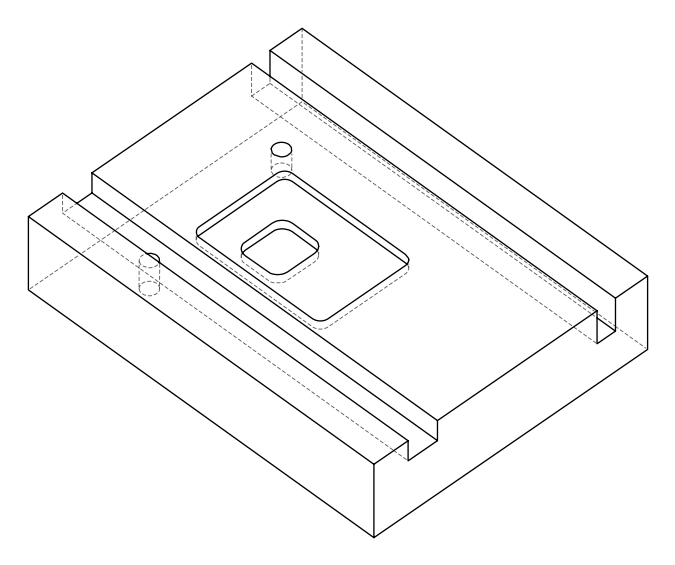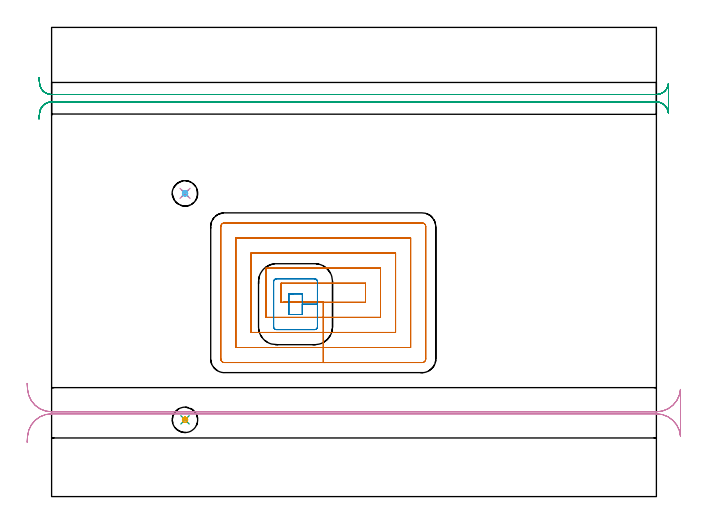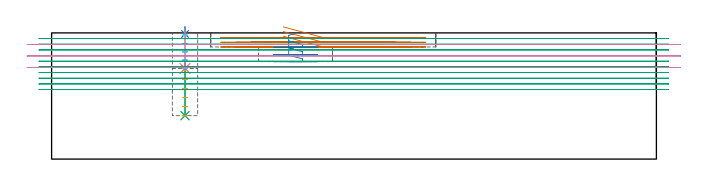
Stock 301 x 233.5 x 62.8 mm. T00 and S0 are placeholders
(PLAN: 10 operations, 5 tool changes, 26.6 min)
(1 SPOT_DRILL | STEP1POCKET | NXT0321_9005460120000 | 0.03 min | 1847 mm3)
(2 SPOT_DRILL_1 | STEP1POCKET_1 | NXT0321_9005460120000 | 0.03 min | 1 mm3)
(3 DRILL_BLIND_HOLE_INTO_CENTER | STEP1POCKET | NXT0301_087 | 0.11 min | 2467 mm3)
(4 DRILL_BLIND_HOLE_INTO_CENTER_1 | STEP1POCKET_1 | NXT0301_087 | 0.08 min | 1716 mm3)
(5 MILL_ROUGH_BLIND_HOLE_CONTOUR | STEP1POCKET | NXT0201_013 | Spiral | 0.31 min | 822 mm3)
(6 MILL_ROUGH_BLIND_HOLE_CONTOUR_1 | STEP1POCKET_1 | NXT0201_013 | Spiral | 0.25 min | 488 mm3)
(7 MILL_RECTANGULAR_POCKET | POCKET_RECTANGULAR_STRAIGHT | NXT0201_013 | Follow Part, ap 2.5, ae 75% | 7.11 min | 62056 mm3)
(8 MILL_RECTANGULAR_POCKET_1 | POCKET_RECTANGULAR_STRAIGHT_1 | UGT0201_133 | Follow Part, ap 3.75, ae 75% | 1.12 min | 10333 mm3)
(9 MILL_RECTANGULAR_SLOT | SLOT_RECTANGULAR | NXT0201_011 | Follow Part, ap 3, ae 75% | 13.3 min | 133306 mm3)
(10 MILL_RECTANGULAR_SLOT_1 | SLOT_RECTANGULAR_1 | UGT0201_106 | Follow Part, ap 6, ae 75% | 4.27 min | 127296 mm3)
(TOOL NXT0321_9005460120000 | NC Spot Drill, 142deg, 12mm, Carbide, Uncoated | D12 PA142 FL30 Z2)
(TOOL NXT0301_087 | Carbide Drill 11.6mm [860.1-1160-058A1-MM 2214] | D11.6 PA140 FL72 Z2)
(TOOL NXT0201_013 | ENDMILL 10mm | D10 FL30 Z4)
(TOOL UGT0201_133 | Carbide End Mill 15.0 | D15 FL30 Z4)
(TOOL NXT0201_011 | ENDMILL 12mm [2P460-1200-NA 1630] | D12 FL38 Z6)
(TOOL UGT0201_106 | End Mill 24 mm | D24 FL25 Z2)
(OP 1 SPOT_DRILL)
G17 G21 G94 G90
T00 M6
G54
G17 G0 G90 X66.4 Y38.2 S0 M3
G43 Z72.8 H0
G94 G81 G98 Z45.058 F250. R48.6
G80
M5
M2
(OP 2 SPOT_DRILL_1)
G17 G21 G94 G90
T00 M6
G54
G17 G0 G90 X66.4 Y150.9 S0 M3
G43 Z72.8 H0
G94 G81 G98 Z62.258 F250. R65.8
G80
M5
M2
(OP 3 DRILL_BLIND_HOLE_INTO_CENTER)
G17 G21 G94 G90
T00 M6
G54
G17 G0 G90 X66.4 Y38.2 S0 M3
G43 Z72.8 H1
G94 G81 G98 Z21.6 F250. R47.6
G80
M5
M2
(OP 4 DRILL_BLIND_HOLE_INTO_CENTER_1)
G17 G21 G94 G90
T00 M6
G54
G17 G0 G90 X66.4 Y150.9 S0 M3
G43 Z72.8 H1
G94 G81 G98 Z45.1 F250. R64.8
G80
M5
M2
(OP 5 MILL_ROUGH_BLIND_HOLE_CONTOUR)
G17 G21 G94 G90
T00 M6
G54
G17 G0 G90 X66.4 Y38.2 S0 M3
G43 Z72.8 H0
Z44.1
G94 G3 X67.03 Y38.87 R0.631 F250.
X66.318 Y39.497 R0.67
X65.103 Y38.118 R1.3
X66.318 Y39.497 R-1.3
X65.71 Y38.808 R0.65
X66.4 Y38.2 R0.65
G0 Z39.6
G3 X67.03 Y38.87 R0.631
X66.318 Y39.497 R0.67
X65.103 Y38.118 R1.3
X66.318 Y39.497 R-1.3
X65.71 Y38.808 R0.65
X66.4 Y38.2 R0.65
G0 Z35.1
G3 X67.03 Y38.87 R0.631
X66.318 Y39.497 R0.67
X65.103 Y38.118 R1.3
X66.318 Y39.497 R-1.3
X65.71 Y38.808 R0.65
X66.4 Y38.2 R0.65
G0 Z30.6
G3 X67.03 Y38.87 R0.631
X66.318 Y39.497 R0.67
X65.103 Y38.118 R1.3
X66.318 Y39.497 R-1.3
X65.71 Y38.808 R0.65
X66.4 Y38.2 R0.65
G0 Z26.1
G3 X67.03 Y38.87 R0.631
X66.318 Y39.497 R0.67
X65.103 Y38.118 R1.3
X66.318 Y39.497 R-1.3
X65.71 Y38.808 R0.65
X66.4 Y38.2 R0.65
G0 Z21.6
G3 X67.03 Y38.87 R0.631
X66.318 Y39.497 R0.67
X65.103 Y38.118 R1.3
X66.318 Y39.497 R-1.3
X65.71 Y38.808 R0.65
X66.4 Y38.2 R0.65
G0 Z72.8
M5
M2
(OP 6 MILL_ROUGH_BLIND_HOLE_CONTOUR_1)
G17 G21 G94 G90
T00 M6
G54
G17 G0 G90 X66.4 Y150.9 S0 M3
G43 Z72.8 H0
Z61.66
G94 G3 X67.03 Y151.57 R0.631 F250.
X66.318 Y152.197 R0.67
X65.103 Y150.818 R1.3
X66.318 Y152.197 R-1.3
X65.71 Y151.508 R0.65
X66.4 Y150.9 R0.65
G0 Z57.52
G3 X67.03 Y151.57 R0.631
X66.318 Y152.197 R0.67
X65.103 Y150.818 R1.3
X66.318 Y152.197 R-1.3
X65.71 Y151.508 R0.65
X66.4 Y150.9 R0.65
G0 Z53.38
G3 X67.03 Y151.57 R0.631
X66.318 Y152.197 R0.67
X65.103 Y150.818 R1.3
X66.318 Y152.197 R-1.3
X65.71 Y151.508 R0.65
X66.4 Y150.9 R0.65
G0 Z49.24
G3 X67.03 Y151.57 R0.631
X66.318 Y152.197 R0.67
X65.103 Y150.818 R1.3
X66.318 Y152.197 R-1.3
X65.71 Y151.508 R0.65
X66.4 Y150.9 R0.65
G0 Z45.1
G3 X67.03 Y151.57 R0.631
X66.318 Y152.197 R0.67
X65.103 Y150.818 R1.3
X66.318 Y152.197 R-1.3
X65.71 Y151.508 R0.65
X66.4 Y150.9 R0.65
G0 Z72.8
M5
M2
(OP 7 MILL_RECTANGULAR_POCKET)
G17 G21 G94 G90
T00 M6
G54
G17 G0 G90 X115.296 Y96.7 S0 M3
G43 Z72.8 H0
Z65.8
G94 G1 X135.2 Z60.467 F250.
X156.2 F500.
Y106.2
X114.2
Y96.7
X135.2
Y89.2
X163.7
Y113.7
X106.7
Y89.2
X135.2
Y81.7
X171.2
Y121.2
X99.2
Y81.7
X135.2
Y74.2
X178.7
Y128.7
X91.7
Y74.2
X135.2
Y66.7
X184.4
G3 X186.2 Y68.5 R1.8
G1 Y134.4
G3 X184.4 Y136.2 R1.8
G1 X86.
G3 X84.2 Y134.4 R1.8
G1 Y68.5
G3 X86. Y66.7 R1.8
G1 X135.2
X136.2
G0 X115.296 Y96.7 Z63.467
G1 X135.2 Z58.133 F250.
X156.2 F500.
Y106.2
X114.2
Y96.7
X135.2
Y89.2
X163.7
Y113.7
X106.7
Y89.2
X135.2
Y81.7
X171.2
Y121.2
X99.2
Y81.7
X135.2
Y74.2
X178.7
Y128.7
X91.7
Y74.2
X135.2
Y66.7
X184.4
G3 X186.2 Y68.5 R1.8
G1 Y134.4
G3 X184.4 Y136.2 R1.8
G1 X86.
G3 X84.2 Y134.4 R1.8
G1 Y68.5
G3 X86. Y66.7 R1.8
G1 X135.2
X136.2
G0 X115.296 Y96.7 Z61.133
G1 X135.2 Z55.8 F250.
X156.2 F500.
Y106.2
X114.2
Y96.7
X135.2
Y89.2
X163.7
Y113.7
X106.7
Y89.2
X135.2
Y81.7
X171.2
Y121.2
X99.2
Y81.7
X135.2
Y74.2
X178.7
Y128.7
X91.7
Y74.2
X135.2
Y66.7
X184.4
G3 X186.2 Y68.5 R1.8
G1 Y134.4
G3 X184.4 Y136.2 R1.8
G1 X86.
G3 X84.2 Y134.4 R1.8
G1 Y68.5
G3 X86. Y66.7 R1.8
G1 X135.2
X136.2
G0 Z72.8
M5
M2
(OP 8 MILL_RECTANGULAR_POCKET_1)
G17 G21 G94 G90
T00 M6
G54
G17 G0 G90 X120.288 Y100.9 S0 M3
G43 Z72.8 H0
Z62.225
G94 G1 X118. Z61.612 F250.
Y90.6 Z58.852
X124.8 Z57.03
Y95.75 Z55.65
Y100.9 F500.
X118.
Y90.6
X124.8
Y95.75
X132.3
Y107.
G3 X130.9 Y108.4 R1.4
G1 X111.9
G3 X110.5 Y107. R1.4
G1 Y84.5
G3 X111.9 Y83.1 R1.4
G1 X130.9
G3 X132.3 Y84.5 R1.4
G1 Y95.75
Y96.75
G0 X120.288 Y100.9 Z58.65
G1 X118. Z58.037 F250.
Y90.6 Z55.277
X124.8 Z53.455
Y95.75 Z52.075
Y100.9 F500.
X118.
Y90.6
X124.8
Y95.75
X132.3
Y107.
G3 X130.9 Y108.4 R1.4
G1 X111.9
G3 X110.5 Y107. R1.4
G1 Y84.5
G3 X111.9 Y83.1 R1.4
G1 X130.9
G3 X132.3 Y84.5 R1.4
G1 Y95.75
Y96.75
G0 X120.288 Y100.9 Z55.075
G1 X118. Z54.462 F250.
Y90.6 Z51.702
X124.8 Z49.88
Y95.75 Z48.5
Y100.9 F500.
X118.
Y90.6
X124.8
Y95.75
X132.3
Y107.
G3 X130.9 Y108.4 R1.4
G1 X111.9
G3 X110.5 Y107. R1.4
G1 Y84.5
G3 X111.9 Y83.1 R1.4
G1 X130.9
G3 X132.3 Y84.5 R1.4
G1 Y95.75
Y96.75
G0 Z72.8
M5
M2
(OP 9 MILL_RECTANGULAR_SLOT)
G17 G21 G94 G90
T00 M6
G54
G17 G0 G90 X-6.27 Y188.014 S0 M3
G43 Z72.8 H1
Z59.98
G94 G1 X-5.97 Y190.999 F250.
G2 X0. Y196.4 R6. F500.
G1 X301.
G2 X306.97 Y190.999 R6.
G1 X307.
Y205.501
X306.97
G2 X301. Y200.1 R6.
G1 X0.
G2 X-5.97 Y205.501 R6.
G1 X-6.27 Y208.486 F250.
G0 Y188.014 Z57.16
G1 X-5.97 Y190.999
G2 X0. Y196.4 R6. F500.
G1 X301.
G2 X306.97 Y190.999 R6.
G1 X307.
Y205.501
X306.97
G2 X301. Y200.1 R6.
G1 X0.
G2 X-5.97 Y205.501 R6.
G1 X-6.27 Y208.486 F250.
G0 Y188.014 Z54.34
G1 X-5.97 Y190.999
G2 X0. Y196.4 R6. F500.
G1 X301.
G2 X306.97 Y190.999 R6.
G1 X307.
Y205.501
X306.97
G2 X301. Y200.1 R6.
G1 X0.
G2 X-5.97 Y205.501 R6.
G1 X-6.27 Y208.486 F250.
G0 Y188.014 Z51.52
G1 X-5.97 Y190.999
G2 X0. Y196.4 R6. F500.
G1 X301.
G2 X306.97 Y190.999 R6.
G1 X307.
Y205.501
X306.97
G2 X301. Y200.1 R6.
G1 X0.
G2 X-5.97 Y205.501 R6.
G1 X-6.27 Y208.486 F250.
G0 Y188.014 Z48.7
G1 X-5.97 Y190.999
G2 X0. Y196.4 R6. F500.
G1 X301.
G2 X306.97 Y190.999 R6.
G1 X307.
Y205.501
X306.97
G2 X301. Y200.1 R6.
G1 X0.
G2 X-5.97 Y205.501 R6.
G1 X-6.27 Y208.486 F250.
G0 Y188.014 Z45.88
G1 X-5.97 Y190.999
G2 X0. Y196.4 R6. F500.
G1 X301.
G2 X306.97 Y190.999 R6.
G1 X307.
Y205.501
X306.97
G2 X301. Y200.1 R6.
G1 X0.
G2 X-5.97 Y205.501 R6.
G1 X-6.27 Y208.486 F250.
G0 Y188.014 Z43.06
G1 X-5.97 Y190.999
G2 X0. Y196.4 R6. F500.
G1 X301.
G2 X306.97 Y190.999 R6.
G1 X307.
Y205.501
X306.97
G2 X301. Y200.1 R6.
G1 X0.
G2 X-5.97 Y205.501 R6.
G1 X-6.27 Y208.486 F250.
G0 Y188.014 Z40.24
G1 X-5.97 Y190.999
G2 X0. Y196.4 R6. F500.
G1 X301.
G2 X306.97 Y190.999 R6.
G1 X307.
Y205.501
X306.97
G2 X301. Y200.1 R6.
G1 X0.
G2 X-5.97 Y205.501 R6.
G1 X-6.27 Y208.486 F250.
G0 Y188.014 Z37.42
G1 X-5.97 Y190.999
G2 X0. Y196.4 R6. F500.
G1 X301.
G2 X306.97 Y190.999 R6.
G1 X307.
Y205.501
X306.97
G2 X301. Y200.1 R6.
G1 X0.
G2 X-5.97 Y205.501 R6.
G1 X-6.27 Y208.486 F250.
G0 Y188.014 Z34.6
G1 X-5.97 Y190.999
G2 X0. Y196.4 R6. F500.
G1 X301.
G2 X306.97 Y190.999 R6.
G1 X307.
Y205.501
X306.97
G2 X301. Y200.1 R6.
G1 X0.
G2 X-5.97 Y205.501 R6.
G1 X-6.27 Y208.486 F250.
G0 Z72.8
M5
M2
(OP 10 MILL_RECTANGULAR_SLOT_1)
G17 G21 G94 G90
T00 M6
G54
G17 G0 G90 X-12.182 Y27.055 S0 M3
G43 Z72.8 H0
Z57.067
G94 G1 X-11.97 Y30.048 F250.
G2 X0. Y41.2 R12. F500.
G1 X301.
G2 X312.97 Y30.048 R12.
G1 X313.
Y53.352
X312.97
G2 X301. Y42.2 R12.
G1 X0.
G2 X-11.97 Y53.352 R12.
G1 X-12.182 Y56.345 F250.
G0 Y27.055 Z51.333
G1 X-11.97 Y30.048
G2 X0. Y41.2 R12. F500.
G1 X301.
G2 X312.97 Y30.048 R12.
G1 X313.
Y53.352
X312.97
G2 X301. Y42.2 R12.
G1 X0.
G2 X-11.97 Y53.352 R12.
G1 X-12.182 Y56.345 F250.
G0 Y27.055 Z45.6
G1 X-11.97 Y30.048
G2 X0. Y41.2 R12. F500.
G1 X301.
G2 X312.97 Y30.048 R12.
G1 X313.
Y53.352
X312.97
G2 X301. Y42.2 R12.
G1 X0.
G2 X-11.97 Y53.352 R12.
G1 X-12.182 Y56.345 F250.
G0 Z72.8
M5
M2
